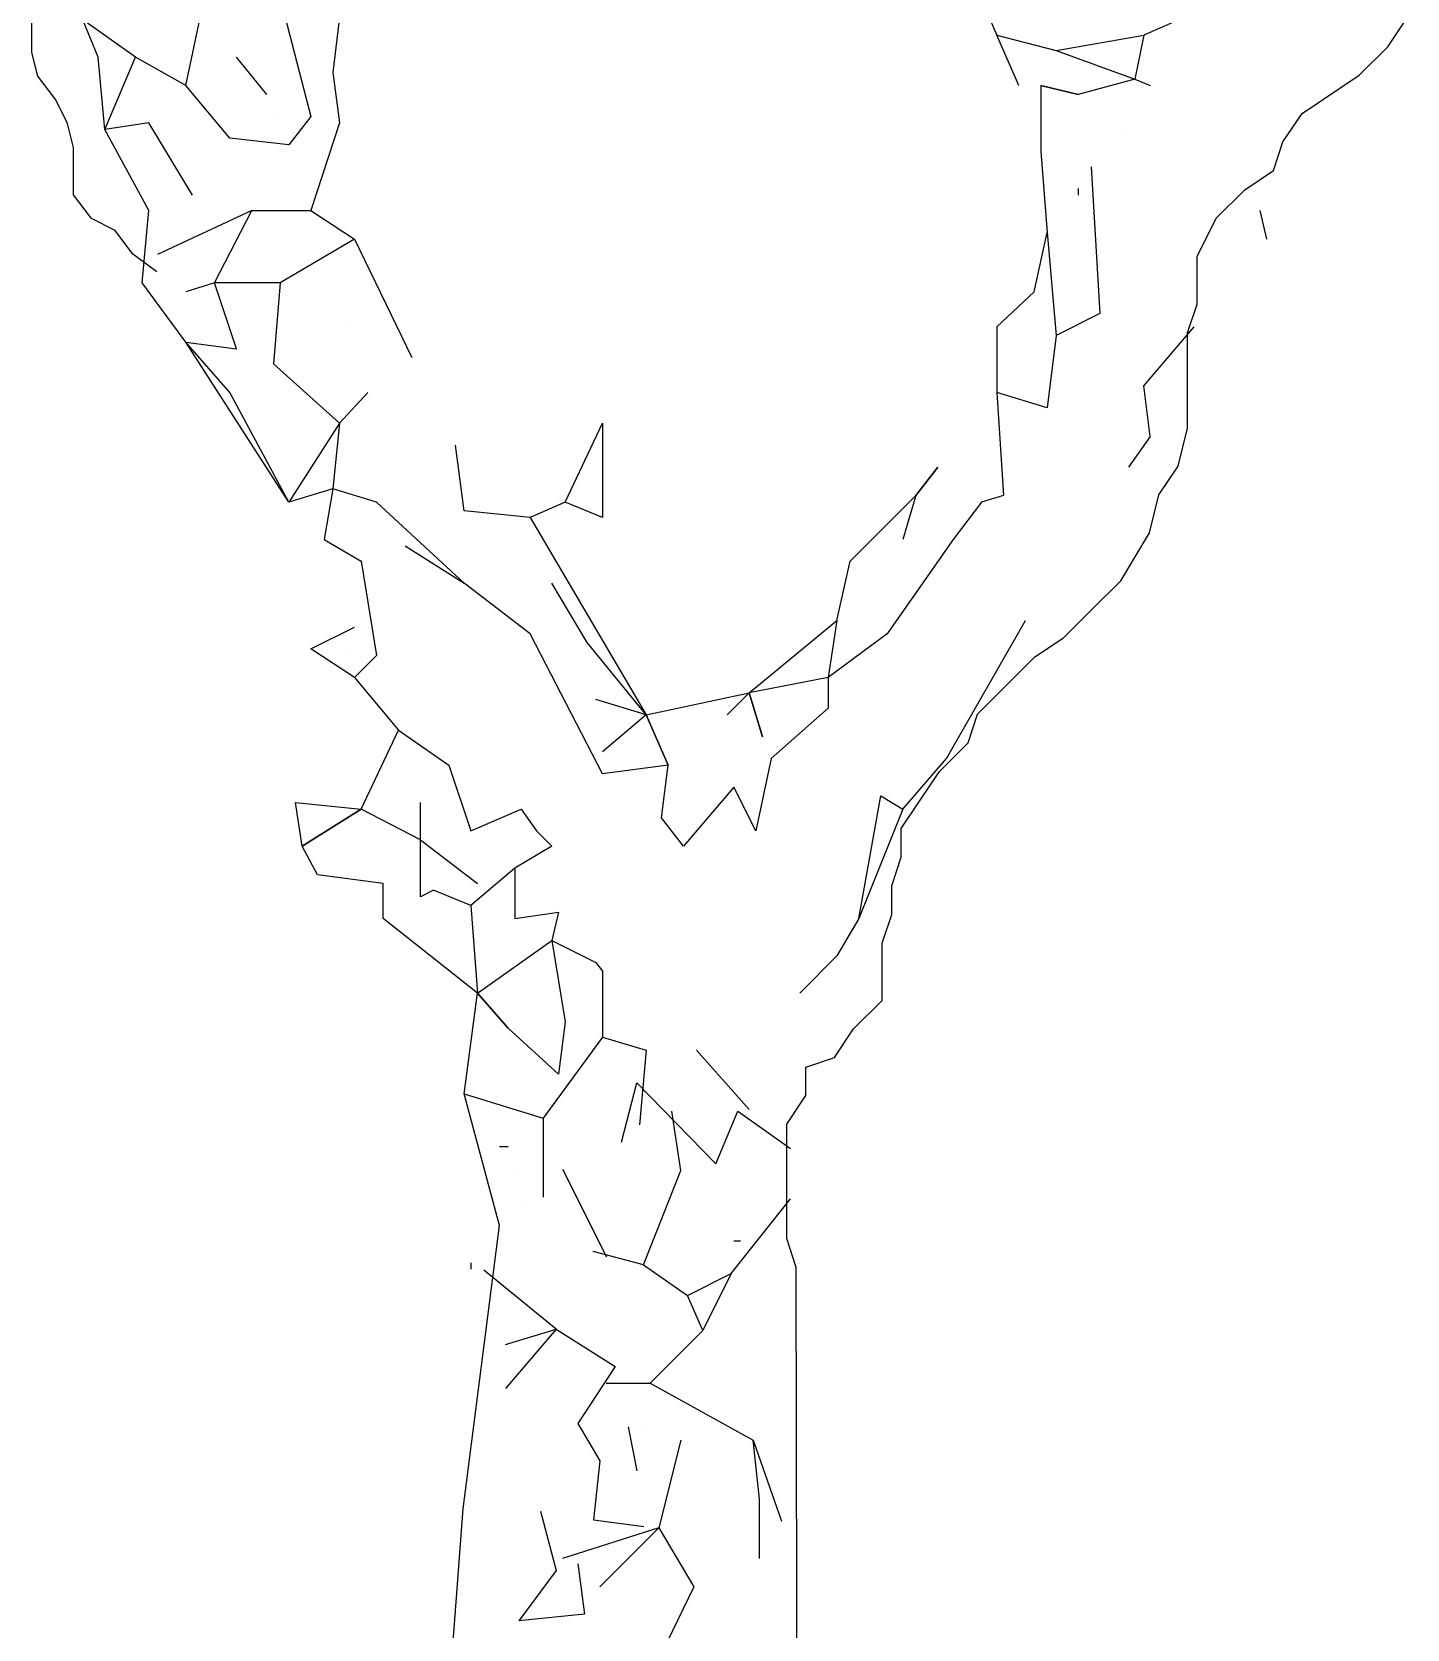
# Model space of a CAD drawing. Header units: inches. Extents: x -902 to 12417, y -2973 to 6117.
# Drawn here: x 2559.5 to 2673.5, y -2194.4 to -2062 of the extents above; entities that cross this region are included whole.
import ezdxf

# ---------------------------------------------------------------- set-up
doc = ezdxf.new("R2010")
doc.units = ezdxf.units.IN
doc.header["$MEASUREMENT"] = 0
doc.layers.add('pino marittimo', color=7, linetype='Continuous')

msp = doc.modelspace()

# ---------------------------------------------------------------- linework, layer by layer
at = {"layer": 'pino marittimo'}
for p, q in [((2587.37, -2040.99), (2584.46, -2065.34)), ((2637.17, -2056.8), (2639.53, -2062.25)), ((2572.29, -2066.43), (2573.56, -2060.43)), ((2580.1, -2059.16), (2582.65, -2068.98)), ((2655.89, -2060.43), (2651.71, -2062.25)), ((2565.02, -2064.07), (2563.74, -2060.98)), ((2568.11, -2064.07), (2563.74, -2060.98)), ((2641.35, -2066.43), (2639.53, -2062.25)), ((2639.53, -2062.25), (2644.44, -2063.52)), ((2644.44, -2063.52), (2651.71, -2062.25)), ((2651.71, -2062.25), (2650.98, -2065.89)), ((2565.56, -2070.07), (2565.02, -2064.07)), ((2565.56, -2070.07), (2568.11, -2064.07)), ((2572.29, -2066.43), (2568.11, -2064.07)), ((2579.01, -2067.16), (2576.47, -2064.07)), ((2644.44, -2063.52), (2650.98, -2065.89)), ((2584.46, -2065.34), (2585.01, -2069.52)), ((2575.92, -2070.79), (2572.29, -2066.43)), ((2643.17, -2066.43), (2643.17, -2071.88)), ((2646.26, -2067.16), (2643.17, -2066.43)), ((2643.17, -2066.43), (2646.26, -2067.16)), ((2650.98, -2065.89), (2646.26, -2067.16)), ((2650.98, -2065.89), (2652.25, -2066.43)), ((2569.2, -2069.52), (2565.56, -2070.07)), ((2572.83, -2075.52), (2569.2, -2069.52)), ((2579.56, -2068.98), (2579.56, -2068.98)), ((2582.65, -2068.98), (2580.83, -2071.34)), ((2585.01, -2069.52), (2582.65, -2076.79)), ((2569.2, -2076.79), (2565.56, -2070.07)), ((2580.83, -2071.34), (2575.92, -2070.79)), ((2649.89, -2070.07), (2649.89, -2070.07)), ((2643.17, -2071.88), (2643.71, -2078.61)), ((2647.35, -2073.16), (2648.07, -2085.33)), ((2646.26, -2074.97), (2646.26, -2075.52)), ((2568.65, -2082.79), (2569.2, -2076.79)), ((2577.74, -2076.79), (2569.92, -2080.43)), ((2574.65, -2082.79), (2577.74, -2076.79)), ((2577.74, -2076.79), (2582.65, -2076.79)), ((2582.65, -2076.79), (2586.28, -2079.15)), ((2661.34, -2076.79), (2661.89, -2079.15)), ((2642.62, -2083.52), (2643.71, -2078.61)), ((2643.71, -2078.61), (2644.44, -2087.15)), ((2586.28, -2079.15), (2580.1, -2082.79)), ((2586.28, -2079.15), (2591.01, -2088.97)), ((2572.29, -2087.7), (2568.65, -2082.79)), ((2574.65, -2082.79), (2572.29, -2083.52)), ((2580.1, -2082.79), (2574.65, -2082.79)), ((2576.47, -2088.24), (2574.65, -2082.79)), ((2580.1, -2082.79), (2579.56, -2089.51)), ((2642.62, -2083.52), (2639.53, -2086.42)), ((2648.07, -2085.33), (2644.44, -2087.15)), ((2585.55, -2085.88), (2585.55, -2085.88)), ((2639.53, -2086.42), (2639.53, -2091.88)), ((2651.71, -2091.33), (2655.89, -2086.42)), ((2580.83, -2100.96), (2572.29, -2087.7)), ((2575.92, -2091.88), (2572.29, -2087.7)), ((2572.29, -2087.7), (2576.47, -2088.24)), ((2644.44, -2087.15), (2643.71, -2093.15)), ((2579.56, -2089.51), (2585.01, -2094.42)), ((2580.83, -2100.96), (2575.92, -2091.88)), ((2585.01, -2094.42), (2587.37, -2091.88)), ((2643.71, -2093.15), (2639.53, -2091.88)), ((2639.53, -2091.88), (2640.08, -2100.42)), ((2652.25, -2095.51), (2651.71, -2091.33)), ((2585.01, -2094.42), (2580.83, -2100.96)), ((2585.01, -2094.42), (2584.46, -2099.87)), ((2603.73, -2100.96), (2606.82, -2094.42)), ((2606.82, -2094.42), (2606.82, -2102.24)), ((2652.25, -2095.51), (2650.44, -2098.06)), ((2595.37, -2101.69), (2594.64, -2096.24)), ((2632.81, -2100.42), (2634.63, -2098.06)), ((2634.63, -2098.06), (2632.81, -2100.42)), ((2584.46, -2099.87), (2580.83, -2100.96)), ((2584.46, -2099.87), (2583.74, -2104.05)), ((2588.1, -2100.96), (2584.46, -2099.87)), ((2595.37, -2107.69), (2588.1, -2100.96)), ((2603.73, -2100.96), (2600.82, -2102.24)), ((2606.82, -2102.24), (2603.73, -2100.96)), ((2627.36, -2105.87), (2632.81, -2100.42)), ((2632.81, -2100.42), (2631.72, -2104.05)), ((2638.26, -2100.96), (2635.9, -2104.05)), ((2640.08, -2100.42), (2638.26, -2100.96)), ((2600.82, -2102.24), (2595.37, -2101.69)), ((2600.82, -2102.24), (2610.45, -2118.59)), ((2583.74, -2104.05), (2586.83, -2105.87)), ((2635.9, -2104.05), (2630.44, -2111.87)), ((2590.46, -2104.6), (2595.37, -2107.69)), ((2586.83, -2105.87), (2588.1, -2113.69)), ((2626.26, -2110.78), (2627.36, -2105.87)), ((2600.82, -2111.87), (2595.37, -2107.69)), ((2605.55, -2112.59), (2602.64, -2107.69)), ((2582.65, -2113.14), (2586.28, -2111.32)), ((2606.82, -2123.5), (2600.82, -2111.87)), ((2619, -2116.78), (2626.26, -2110.78)), ((2626.26, -2110.78), (2625.54, -2115.5)), ((2630.44, -2111.87), (2625.54, -2115.5)), ((2635.35, -2122.23), (2641.89, -2110.78)), ((2586.28, -2115.5), (2582.65, -2113.14)), ((2585.55, -2113.14), (2585.55, -2113.14)), ((2610.45, -2118.59), (2605.55, -2112.59)), ((2588.1, -2113.69), (2586.28, -2115.5)), ((2586.28, -2115.5), (2589.92, -2119.86)), ((2625.54, -2115.5), (2619, -2116.78)), ((2625.54, -2115.5), (2625.54, -2118.05)), ((2610.45, -2118.59), (2606.27, -2117.32)), ((2610.45, -2118.59), (2619, -2116.78)), ((2619, -2116.78), (2617.18, -2118.59)), ((2619, -2116.78), (2620.09, -2120.41)), ((2620.09, -2120.41), (2619, -2116.78)), ((2610.45, -2118.59), (2606.82, -2121.68)), ((2610.45, -2118.59), (2612.27, -2122.77)), ((2612.27, -2122.77), (2610.45, -2118.59)), ((2625.54, -2118.05), (2620.81, -2122.23)), ((2586.83, -2126.41), (2589.92, -2119.86)), ((2589.92, -2119.86), (2594.1, -2122.77)), ((2620.81, -2122.23), (2619.54, -2128.22)), ((2631.72, -2126.41), (2635.35, -2122.23)), ((2594.1, -2122.77), (2595.91, -2128.22)), ((2612.27, -2122.77), (2606.82, -2123.5)), ((2611.73, -2127.13), (2612.27, -2122.77)), ((2617.72, -2124.59), (2613.54, -2129.5)), ((2619.54, -2128.22), (2617.72, -2124.59)), ((2628.08, -2135.49), (2629.9, -2125.32)), ((2629.9, -2125.32), (2631.72, -2126.41)), ((2581.92, -2129.5), (2581.37, -2125.86)), ((2581.37, -2125.86), (2586.83, -2126.41)), ((2586.83, -2126.41), (2581.92, -2129.5)), ((2581.92, -2129.5), (2586.83, -2126.41)), ((2591.73, -2128.95), (2586.83, -2126.41)), ((2591.73, -2128.95), (2591.73, -2125.86)), ((2595.91, -2128.22), (2600.09, -2126.41)), ((2600.09, -2126.41), (2601.37, -2128.22)), ((2631.72, -2126.41), (2628.08, -2135.49)), ((2613.54, -2129.5), (2611.73, -2127.13)), ((2591.73, -2128.95), (2596.46, -2132.59)), ((2591.73, -2133.68), (2591.73, -2128.95)), ((2601.37, -2128.22), (2602.64, -2129.5)), ((2583.19, -2131.86), (2581.92, -2129.5)), ((2602.64, -2129.5), (2599.55, -2131.31)), ((2588.64, -2132.59), (2583.19, -2131.86)), ((2599.55, -2131.31), (2595.91, -2134.4)), ((2599.55, -2131.31), (2599.55, -2135.49)), ((2588.64, -2135.49), (2588.64, -2132.59)), ((2592.82, -2133.13), (2591.73, -2133.68)), ((2595.91, -2134.4), (2592.82, -2133.13)), ((2595.91, -2134.4), (2596.46, -2141.67)), ((2596.46, -2141.67), (2588.64, -2135.49)), ((2599.55, -2135.49), (2603.18, -2134.95)), ((2603.18, -2134.95), (2602.64, -2137.31)), ((2628.08, -2135.49), (2626.26, -2138.58)), ((2596.46, -2141.67), (2602.64, -2137.31)), ((2602.64, -2137.31), (2606.27, -2139.13)), ((2602.64, -2137.31), (2603.73, -2144.04)), ((2606.27, -2139.13), (2606.82, -2139.86)), ((2606.82, -2139.86), (2606.82, -2145.31)), ((2626.26, -2138.58), (2623.18, -2141.67)), ((2595.37, -2150.03), (2596.46, -2141.67)), ((2599, -2144.58), (2596.46, -2141.67)), ((2596.46, -2141.67), (2599, -2144.58)), ((2603.18, -2148.4), (2599, -2144.58)), ((2603.73, -2144.04), (2603.18, -2148.4)), ((2603.73, -2144.04), (2603.18, -2148.4)), ((2606.82, -2145.31), (2601.91, -2152.03)), ((2606.82, -2145.31), (2610.45, -2146.4)), ((2610.45, -2146.4), (2609.91, -2152.58)), ((2619, -2151.31), (2614.63, -2146.4)), ((2608.41, -2154.02), (2609.69, -2149.11)), ((2609.69, -2149.11), (2616.23, -2155.83)), ((2595.37, -2150.03), (2601.91, -2152.03)), ((2598.28, -2160.94), (2595.37, -2150.03)), ((2613.32, -2156.38), (2612.59, -2151.47)), ((2616.23, -2155.83), (2618.05, -2151.47)), ((2618.05, -2151.47), (2622.41, -2154.56)), ((2601.91, -2152.03), (2601.91, -2158.58)), ((2598.28, -2154.4), (2599, -2154.4)), ((2599.55, -2156.76), (2599.55, -2156.76)), ((2603.52, -2156.27), (2607.16, -2163.54)), ((2610.23, -2164.19), (2613.32, -2156.38)), ((2600.09, -2159.12), (2600.09, -2159.12)), ((2617.5, -2164.92), (2622.41, -2158.74)), ((2595.29, -2184.44), (2598.28, -2160.94)), ((2617.72, -2162.21), (2618.27, -2162.21)), ((2610.23, -2164.19), (2606.05, -2163.1)), ((2595.91, -2164.03), (2595.91, -2164.57)), ((2602.98, -2169.53), (2596.98, -2164.63)), ((2610.23, -2164.19), (2613.87, -2166.74)), ((2613.87, -2166.74), (2617.5, -2164.92)), ((2617.5, -2164.92), (2615.14, -2169.65)), ((2615.14, -2169.65), (2613.87, -2166.74)), ((2598.8, -2170.81), (2602.98, -2169.53)), ((2602.98, -2169.53), (2598.8, -2174.44)), ((2602.98, -2169.53), (2607.88, -2172.62)), ((2615.14, -2169.65), (2610.78, -2174.01)), ((2607.88, -2172.62), (2604.79, -2177.35)), ((2607.14, -2174.01), (2610.78, -2174.01)), ((2610.78, -2174.01), (2619.32, -2178.73)), ((2604.79, -2177.35), (2606.61, -2180.44)), ((2608.96, -2177.64), (2609.69, -2181.28)), ((2610.23, -2177.64), (2610.23, -2177.64)), ((2613.32, -2178.73), (2611.5, -2186)), ((2619.86, -2183.64), (2619.32, -2178.73)), ((2619.32, -2178.73), (2621.68, -2185.46)), ((2606.61, -2180.44), (2606.07, -2185.35)), ((2593.66, -2206.03), (2595.29, -2184.44)), ((2601.7, -2184.62), (2602.98, -2189.53)), ((2619.86, -2188.55), (2619.86, -2183.64)), ((2611.5, -2186), (2603.51, -2188.55)), ((2606.07, -2185.35), (2610.25, -2185.89)), ((2606.6, -2190.91), (2611.5, -2186)), ((2611.5, -2186), (2614.41, -2190.91)), ((2602.98, -2189.53), (2599.89, -2193.71)), ((2604.79, -2188.98), (2605.34, -2193.16)), ((2614.41, -2190.91), (2610.23, -2199.45)), ((2605.34, -2193.16), (2599.89, -2193.71))]:
    msp.add_line(p, q, dxfattribs=at)
for points in [[(2569.87, -2081.88), (2567.9, -2080.41), (2566.42, -2078.44), (2564.45, -2077.45), (2562.97, -2075.49), (2562.97, -2071.55), (2562.48, -2069.58), (2561.49, -2067.61), (2560.01, -2065.64), (2559.52, -2063.67), (2559.52, -2059.24)], [(2622.98, -2206.03), (2622.9, -2164.41), (2622.11, -2162.03), (2622.11, -2152.55), (2623.69, -2150.17), (2623.69, -2147.8), (2626.06, -2147.01), (2627.65, -2144.64), (2630.02, -2142.27), (2630.02, -2137.52), (2630.81, -2135.15), (2630.81, -2132.78), (2631.6, -2130.41), (2631.6, -2128.03), (2633.18, -2125.66), (2634.77, -2123.29), (2637.14, -2120.92), (2637.93, -2118.55), (2640.31, -2116.17), (2642.68, -2113.8), (2645.05, -2112.22), (2647.43, -2109.85), (2649.8, -2107.48), (2652.18, -2103.52), (2652.97, -2100.36), (2654.55, -2097.99), (2655.34, -2094.82), (2655.34, -2086.92), (2656.13, -2084.55), (2656.13, -2080.59), (2657.72, -2077.43), (2660.09, -2075.06), (2662.46, -2073.48), (2663.25, -2071.1), (2664.84, -2068.73), (2669.58, -2065.57), (2671.96, -2063.2), (2673.54, -2060.82)]]:
    msp.add_lwpolyline(points, dxfattribs=at)

doc.saveas('drawing.dxf')
